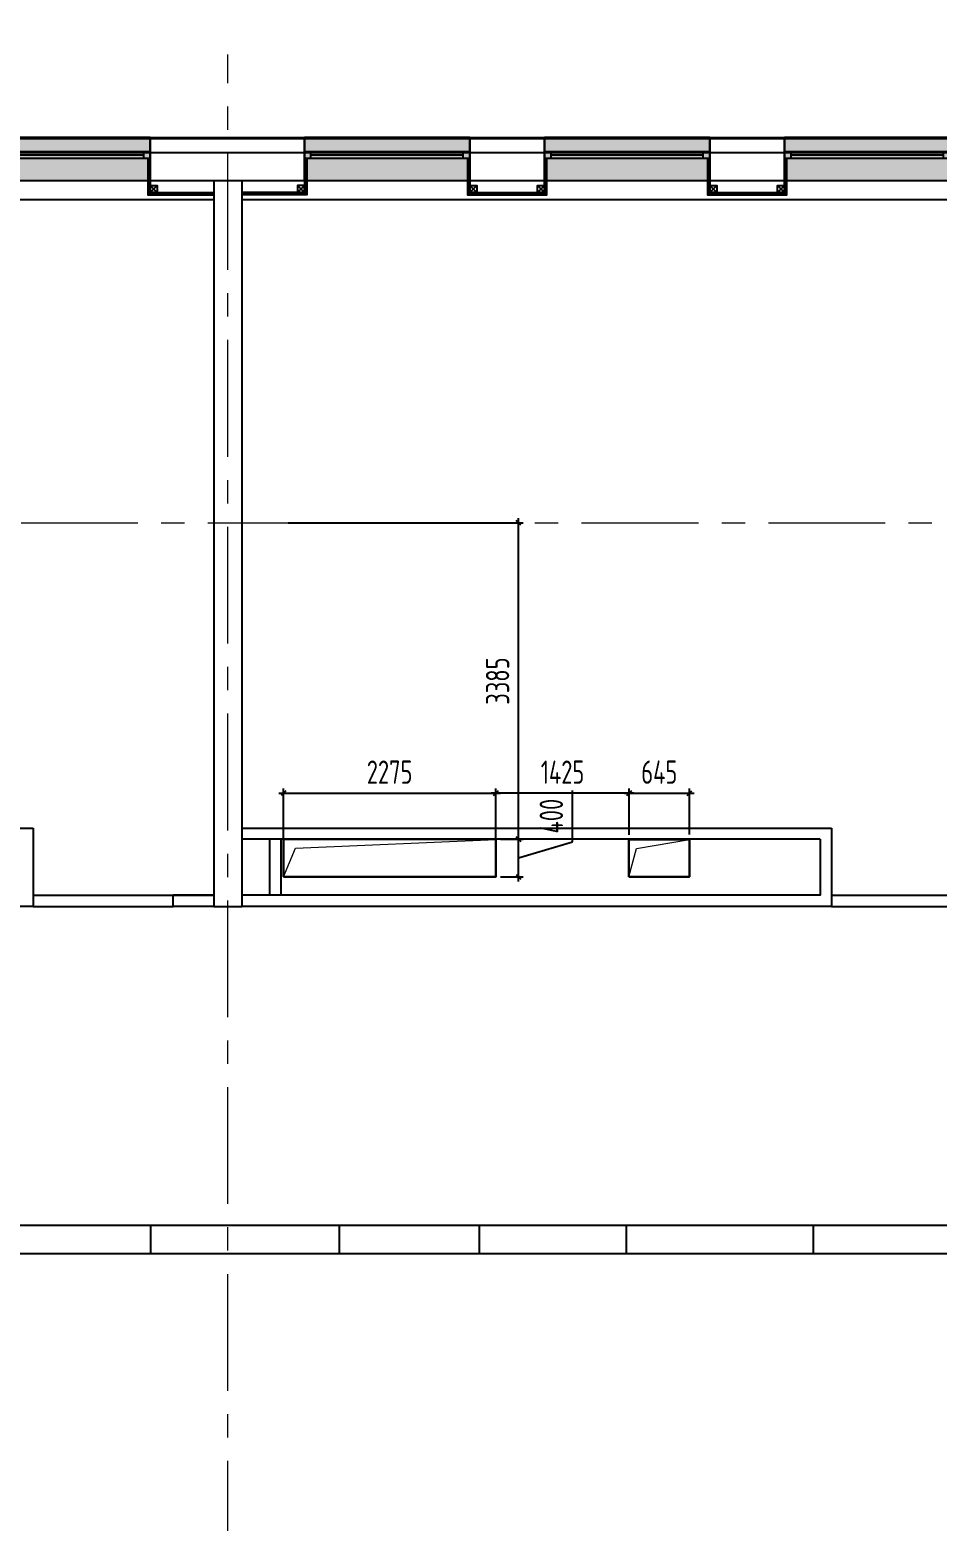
# Model space of a CAD drawing. Header units: millimetres. Extents: x -185251 to 7892985, y -102157 to 319855.
# Drawn here: x -136590 to -126878, y 203982 to 219949 of the extents above; entities that cross this region are included whole.
import ezdxf
from ezdxf import colors
from ezdxf.entities.mleader import LeaderData, LeaderLine
from ezdxf.math import Vec2, Vec3

# ---------------------------------------------------------------- set-up
doc = ezdxf.new("R2010")
doc.units = ezdxf.units.MM
doc.header["$LTSCALE"] = 10
doc.linetypes.add('CENTER', pattern=[2, 1.25, -0.25, 0.25, -0.25])
doc.layers.add('013', color=7, linetype='Continuous', lineweight=13)
doc.layers.add('АР_Оси', color=142, linetype='Continuous', lineweight=9)
doc.layers.add('Архитектура', color=251, linetype='Continuous')
doc.layers.get('0').off()
doc.layers.get('0').freeze()
doc.styles.add('ISOCPEUR', font='isocpeur.TTF', dxfattribs={"width": 0.7})
doc.styles.add('ГОСТ 2.304', font='isocpeur.TTF', dxfattribs={"width": 0.7})
doc.dimstyles.new('СПДС', dxfattribs={"dimscale": 100, "dimtxt": 2.5, "dimasz": 0.5, "dimexe": 0.5, "dimexo": 1, "dimgap": 1, "dimtad": 1, "dimdec": 0, "dimrnd": 5, "dimtxsty": 'ГОСТ 2.304', "dimblk": 'OBLIQUE', "dimcen": 2.5, "dimdle": 0.5, "dimadec": 0, "dimazin": 2, "dimtfac": 0.75, "dimtdec": 0, "dimtmove": 1, "dimatfit": 3, "dimfxl": 1, "dimtolj": 1, "dimarcsym": 1})

# ---------------------------------------------------------------- blocks, each defined once
blk = doc.blocks.new('_DOTSMALL')
at = {"color": 0, "linetype": 'ByBlock', "const_width": 0.5}
blk.add_lwpolyline([(-0.0625, 0, 1), (0.0625, 0, 1)], format="xyb", close=True, dxfattribs=at)
blk = doc.blocks.new('A$Ce02d65bd')
at = {"ltscale": 100}
for points in [[(0, 0), (0, 75), (75, 75), (75, 0), (0, 0)], [(0, 0), (75, 75)], [(0, 75), (75, 0)]]:
    blk.add_lwpolyline(points, dxfattribs=at)
blk = doc.blocks.new('*U105')
at = {"true_color": 0xffffff}
h = blk.add_hatch(color=7, dxfattribs=at)
h.dxf.hatch_style = 1
h.paths.add_polyline_path([(-1770, -240), (0, -240), (0, 220), (-1770, 220)])
at = {"lineweight": 30}
for p, q in [((-1770, -240), (-1770, 220)), ((0, -240), (0, 220))]:
    blk.add_line(p, q, dxfattribs=at)
for p, q in [((0, 220), (-1770, 220)), ((-1770, 70), (0, 70)), ((-1770, 0), (0, 0)), ((-1700, 0), (-1700, 70)), ((-1700, 35), (-70, 35)), ((-70, 0), (-70, 70)), ((-1770, -240), (0, -240)), ((-1770, -240), (-1770, -240)), ((-1770, -240), (-1770, -240)), ((0, -240), (0, -240)), ((0, -240), (0, -240))]:
    blk.add_line(p, q)
blk = doc.blocks.new('_Oblique')
at = {"color": 0, "linetype": 'ByBlock', "lineweight": -2}
blk.add_line((-0.5, -0.5), (0.5, 0.5), dxfattribs=at)
blk = doc.blocks.new('*D596')
at = {"layer": '013', "color": 0, "linetype": 'ByBlock', "lineweight": -2, "transparency": 16777216}
for p, q in [((-133926, 211776), (-131551, 211776)), ((-133876, 210932), (-133876, 211826)), ((-131601, 210932), (-131601, 211826))]:
    blk.add_line(p, q, dxfattribs=at)
at = {"layer": 'Defpoints', "color": 0, "linetype": 'ByBlock', "transparency": 16777216}
for p in [(-131601, 211776), (-133876, 210882), (-131601, 210882)]:
    blk.add_point(p, dxfattribs=at)
at = {"layer": '013', "color": 0, "linetype": 'ByBlock', "lineweight": -2, "transparency": 16777216, "xscale": 50, "yscale": 50, "zscale": 50, "rotation": 180}
blk.add_blockref('_Oblique', (-133876, 211776), dxfattribs=at)
at = {"layer": '013', "color": 0, "linetype": 'ByBlock', "lineweight": -2, "transparency": 16777216, "xscale": 50, "yscale": 50, "zscale": 50}
blk.add_blockref('_Oblique', (-131601, 211776), dxfattribs=at)
at = {"layer": '013', "color": 0, "linetype": 'ByBlock', "transparency": 16777216, "insert": (-132739, 212001), "char_height": 250, "attachment_point": 5, "style": 'ГОСТ 2.304'}
blk.add_mtext('\\A1;2275', dxfattribs=at)
blk = doc.blocks.new('*D597')
at = {"layer": '013', "color": 0, "linetype": 'ByBlock', "lineweight": -2, "transparency": 16777216}
for p, q in [((-130783, 211255), (-130783, 211805)), ((-131551, 211282), (-131308, 211282)), ((-131358, 210832), (-131358, 211332)), ((-131358, 211082), (-130783, 211255)), ((-131551, 210882), (-131308, 210882))]:
    blk.add_line(p, q, dxfattribs=at)
at = {"layer": 'Defpoints', "color": 0, "linetype": 'ByBlock', "transparency": 16777216}
for p in [(-131601, 211282), (-131358, 211282), (-131601, 210882)]:
    blk.add_point(p, dxfattribs=at)
at = {"layer": '013', "color": 0, "linetype": 'ByBlock', "lineweight": -2, "transparency": 16777216, "xscale": 50, "yscale": 50, "zscale": 50}
for p, rotation in [((-131358, 211282), 90), ((-131358, 210882), 270)]:
    blk.add_blockref('_Oblique', p, dxfattribs=dict(at, rotation=rotation))
at = {"layer": '013', "color": 0, "linetype": 'ByBlock', "transparency": 16777216, "insert": (-131008, 211530), "char_height": 250, "attachment_point": 5, "rotation": 90, "style": 'ГОСТ 2.304'}
blk.add_mtext('\\A1;400', dxfattribs=at)
blk = doc.blocks.new('*D598')
at = {"layer": '013', "color": 0, "linetype": 'ByBlock', "lineweight": -2, "transparency": 16777216}
for p, q in [((-130225, 211776), (-129480, 211776)), ((-130175, 211331), (-130175, 211826)), ((-129530, 211332), (-129530, 211826))]:
    blk.add_line(p, q, dxfattribs=at)
at = {"layer": 'Defpoints', "color": 0, "linetype": 'ByBlock', "transparency": 16777216}
for p in [(-129530, 211776), (-130175, 211281), (-129530, 211282)]:
    blk.add_point(p, dxfattribs=at)
at = {"layer": '013', "color": 0, "linetype": 'ByBlock', "lineweight": -2, "transparency": 16777216, "xscale": 50, "yscale": 50, "zscale": 50, "rotation": 180}
blk.add_blockref('_Oblique', (-130175, 211776), dxfattribs=at)
at = {"layer": '013', "color": 0, "linetype": 'ByBlock', "lineweight": -2, "transparency": 16777216, "xscale": 50, "yscale": 50, "zscale": 50}
blk.add_blockref('_Oblique', (-129530, 211776), dxfattribs=at)
at = {"layer": '013', "color": 0, "linetype": 'ByBlock', "transparency": 16777216, "insert": (-129852, 212001), "char_height": 250, "attachment_point": 5, "style": 'ГОСТ 2.304'}
blk.add_mtext('\\A1;645', dxfattribs=at)
blk = doc.blocks.new('*D602')
at = {"layer": '013', "color": 0, "linetype": 'ByBlock', "lineweight": -2, "transparency": 16777216}
for p, q in [((-133826, 214669), (-131308, 214669)), ((-131358, 211232), (-131358, 214719)), ((-131551, 211282), (-131308, 211282))]:
    blk.add_line(p, q, dxfattribs=at)
at = {"layer": 'Defpoints', "color": 0, "linetype": 'ByBlock', "transparency": 16777216}
for p in [(-133876, 214669), (-131358, 214669), (-131601, 211282)]:
    blk.add_point(p, dxfattribs=at)
at = {"layer": '013', "color": 0, "linetype": 'ByBlock', "lineweight": -2, "transparency": 16777216, "xscale": 50, "yscale": 50, "zscale": 50}
for p, rotation in [((-131358, 214669), 90), ((-131358, 211282), 270)]:
    blk.add_blockref('_Oblique', p, dxfattribs=dict(at, rotation=rotation))
at = {"layer": '013', "color": 0, "linetype": 'ByBlock', "transparency": 16777216, "insert": (-131583, 212976), "char_height": 250, "attachment_point": 5, "rotation": 90, "style": 'ГОСТ 2.304'}
blk.add_mtext('\\A1;3385', dxfattribs=at)
blk = doc.blocks.new('*D786')
at = {"layer": '013', "color": 0, "linetype": 'ByBlock', "lineweight": -2, "transparency": 16777216}
for p, q in [((-130125, 211776), (-131651, 211776)), ((-131601, 211331), (-131601, 211826)), ((-130175, 211331), (-130175, 211826))]:
    blk.add_line(p, q, dxfattribs=at)
at = {"layer": 'Defpoints', "color": 0, "linetype": 'ByBlock', "transparency": 16777216}
for p in [(-131601, 211776), (-131601, 211281), (-130175, 211281)]:
    blk.add_point(p, dxfattribs=at)
at = {"layer": '013', "color": 0, "linetype": 'ByBlock', "lineweight": -2, "transparency": 16777216, "xscale": 50, "yscale": 50, "zscale": 50, "rotation": 180}
blk.add_blockref('_Oblique', (-131601, 211776), dxfattribs=at)
at = {"layer": '013', "color": 0, "linetype": 'ByBlock', "lineweight": -2, "transparency": 16777216, "xscale": 50, "yscale": 50, "zscale": 50}
blk.add_blockref('_Oblique', (-130175, 211776), dxfattribs=at)
at = {"layer": '013', "color": 0, "linetype": 'ByBlock', "transparency": 16777216, "insert": (-130888, 212001), "char_height": 250, "attachment_point": 5, "style": 'ГОСТ 2.304'}
blk.add_mtext('\\A1;1425', dxfattribs=at)

msp = doc.modelspace()

# ---------------------------------------------------------------- linework, layer by layer
at = {"layer": '013', "color": 1, "linetype": 'ByBlock', "lineweight": 30}
for points in [[(-133876.5, 210882), (-131601.5, 210882), (-131601.5, 211282), (-133876.5, 211282)], [(-130180, 210881.1), (-129529.9, 210881.1), (-129529.9, 211281.1), (-130180, 211281.1)]]:
    msp.add_lwpolyline(points, close=True, dxfattribs=at)
at = {"layer": '013', "color": 1, "linetype": 'ByBlock'}
for points in [[(-133876.5, 210882), (-133746.9, 211186.2), (-131601.5, 211281.1)], [(-130180, 210881.1), (-130096.8, 211182.1), (-129529.9, 211281.1)]]:
    msp.add_lwpolyline(points, dxfattribs=at)
at = {"layer": 'АР_Оси', "linetype": 'CENTER', "ltscale": 100}
for p, q in [((-134471.3, 185378), (-134471.3, 219685.4)), ((-172683.5, 218334.2), (-98001.7, 218334.2)), ((-172683.5, 214669.2), (-97582.9, 214669.2)), ((-172683.5, 207149.2), (-97582.9, 207149.2))]:
    msp.add_line(p, q, dxfattribs=at)
at = {"layer": 'Архитектура', "lineweight": 25, "transparency": 33554684}
for p, q in [((-151911.3, 218794.2), (-116791.3, 218794.2)), ((-151901.3, 218784.2), (-116801.3, 218784.2)), ((-151751.3, 218634.2), (-116951.3, 218634.2)), ((-151451.3, 218334.2), (-117251.3, 218334.2)), ((-134621.3, 218334.2), (-134621.3, 210563.9)), ((-134321.3, 218334.2), (-134321.4, 210563.9)), ((-142886.3, 218130.7), (-134621.3, 218130.7)), ((-134321.3, 218130.7), (-126076.3, 218130.7)), ((-134021.5, 210683.8), (-134021.5, 211281.9)), ((-133901.5, 210683.8), (-133901.5, 211281.9)), ((-136555, 210683.9), (-135055, 210683.9)), ((-135055, 210683.9), (-134621.3, 210683.9)), ((-128010, 210683.9), (-126510, 210683.9)), ((-136555, 210563.9), (-135055, 210563.9)), ((-134621.3, 210563.9), (-134321.3, 210563.9)), ((-128010, 210563.9), (-126510, 210563.9)), ((-136799.3, 207149.2), (-135299.3, 207149.2)), ((-135299.3, 207149.2), (-133279.3, 207149.2)), ((-135299.3, 207149.2), (-135299.3, 206849.2)), ((-133279.3, 207149.2), (-133279.3, 206849.2)), ((-133279.3, 207149.2), (-131779.3, 207149.2)), ((-131779.3, 207149.2), (-130206.3, 207149.2)), ((-131779.3, 207149.2), (-131779.3, 206849.2)), ((-130206.3, 207149.2), (-130206.3, 206849.2)), ((-130206.3, 207149.2), (-128206.3, 207149.2)), ((-128206.3, 207149.2), (-117251.3, 207149.2)), ((-128206.3, 207149.2), (-128206.3, 206849.2)), ((-136799.3, 206849.2), (-135299.3, 206849.2)), ((-135299.3, 206849.2), (-133279.3, 206849.2)), ((-133279.3, 206849.2), (-131779.3, 206849.2)), ((-131779.3, 206849.2), (-130206.3, 206849.2)), ((-130206.3, 206849.2), (-128206.3, 206849.2)), ((-128206.3, 206849.2), (-121081.3, 206849.2))]:
    msp.add_line(p, q, dxfattribs=at)
for points in [[(-135326.3, 218574.2), (-135326.3, 218183.5), (-134621.3, 218183.5)], [(-135313.8, 218574.2), (-135313.8, 218196), (-134621.3, 218196)], [(-135301.3, 218554.6), (-135301.3, 218208.5), (-134621.3, 218208.5)], [(-133626.3, 218574.2), (-133626.3, 218183.5), (-134321.3, 218183.5)], [(-133638.8, 218574.2), (-133638.8, 218196), (-134321.3, 218196)], [(-133651.3, 218554.6), (-133651.3, 218208.5), (-134321.3, 218208.5)], [(-131906.3, 218574.2), (-131906.3, 218183.5), (-131056.3, 218183.5), (-131056.3, 218574.2)], [(-131893.8, 218574.2), (-131893.8, 218196), (-131068.8, 218196), (-131068.8, 218574.2)], [(-131881.3, 218554.6), (-131881.3, 218208.5), (-131081.3, 218208.5), (-131081.3, 218517)], [(-129336.3, 218574.2), (-129336.3, 218183.5), (-128486.3, 218183.5), (-128486.3, 218574.2)], [(-129323.8, 218574.2), (-129323.8, 218196), (-128498.8, 218196), (-128498.8, 218574.2)], [(-129311.3, 218554.6), (-129311.3, 218208.5), (-128511.3, 218208.5), (-128511.3, 218517)], [(-136554.9, 211402), (-136554.9, 210563.9), (-142886.3, 210563.9)], [(-142886.3, 211402), (-136554.9, 211402)], [(-134321.4, 211402), (-128010, 211402)], [(-128010, 211402), (-128010, 210563.9), (-134321.3, 210563.9)], [(-128550, 211282), (-134321.4, 211282)], [(-128130, 211282), (-128130, 210683.9), (-128640.8, 210683.9)], [(-128130, 211282), (-128582.8, 211282)], [(-135055, 210563.9), (-135055, 210683.9)], [(-134621.3, 210683.9), (-135055, 210683.9)], [(-128550, 210683.9), (-134321.3, 210683.9)], [(-128550, 210683.9), (-134321.3, 210683.9)], [(-133916.5, 210683.8), (-133916.5, 210683.8)], [(-128130, 210683.9), (-128430, 210683.9)], [(-134621.3, 210563.9), (-135055, 210563.9)]]:
    msp.add_lwpolyline(points, dxfattribs=at)

# ---------------------------------------------------------------- block references
for name, p in [('*U105', (-135301.3, 218574.2)), ('*U105', (-131881.3, 218574.2)), ('*U105', (-129311.3, 218574.2)), ('*U105', (-126741.3, 218574.2)), ('A$Ce02d65bd', (-135301.3, 218208.5)), ('A$Ce02d65bd', (-131881.3, 218208.5)), ('A$Ce02d65bd', (-131156.3, 218208.5)), ('A$Ce02d65bd', (-129311.3, 218208.5)), ('A$Ce02d65bd', (-128586.3, 218208.5))]:
    msp.add_blockref(name, p, dxfattribs=at)
at = {"layer": 'Архитектура', "lineweight": 25, "transparency": 33554684, "xscale": -1}
msp.add_blockref('A$Ce02d65bd', (-133651.3, 218208.5), dxfattribs=at)

# ---------------------------------------------------------------- dimensions: what is measured, and where the dimension line sits
at = {"layer": '013', "color": 1, "linetype": 'ByBlock'}
for base, p1, p2, override, picture, middle in [((-131358, 214669.2), (-131601.5, 211282), (-133876.5, 214669.2), {"dimasz": 0.5, "dimexo": 0.5}, '*D602', (-131583, 212975.6)), ((-131358, 211282), (-131601.5, 210882), (-131601.5, 211282), {"dimasz": 0.5, "dimexe": 0.5, "dimexo": 0.5, "dimrnd": 5, "dimdle": 0.5}, '*D597', (-131008, 211354.5))]:
    dim = msp.add_linear_dim(base=base, p1=p1, p2=p2, angle=90, dimstyle='СПДС', override=override, dxfattribs=at)
    dim.commit()
    dim.dimension.update_dxf_attribs({"geometry": picture, "text_midpoint": middle})
for base, p1, p2, picture, middle in [((-131601.5, 211776.4), (-133876.5, 210882), (-131601.5, 210882), '*D596', (-132739, 212001.4)), ((-131601.5, 211776.4), (-130174.8, 211281.1), (-131601.5, 211281.1), '*D786', (-130888.1, 212001.4)), ((-129529.9, 211776.4), (-130174.8, 211281.1), (-129529.9, 211282), '*D598', (-129852.3, 212001.4))]:
    dim = msp.add_linear_dim(base=base, p1=p1, p2=p2, dimstyle='СПДС', override={"dimasz": 0.5, "dimexo": 0.5, "dimrnd": 5}, dxfattribs=at)
    dim.commit()
    dim.dimension.update_dxf_attribs({"geometry": picture, "text_midpoint": middle})

# ---------------------------------------------------------------- leaders
at = {"layer": 'Архитектура', "lineweight": 25, "transparency": 33554684}
ml = msp.add_multileader_mtext('Standard', dxfattribs=at)
ml.set_content('+13,700', color=256, style='ISOCPEUR')
ml.set_leader_properties(color=256, linetype='Continuous', lineweight=-1)
ml.set_arrow_properties(name='DOTSMALL')
ml.build(insert=Vec2(0, 0))
ml.multileader.update_dxf_attribs({"has_text_frame": 1, "text_left_attachment_type": 4, "text_right_attachment_type": 4, "dogleg_length": 100, "arrow_head_size": 180})
ctx = ml.context
ctx.base_point, ctx.char_height, ctx.arrow_head_size, ctx.landing_gap_size, ctx.plane_origin = Vec3(-153128.5, 305780.9), 250, 180, 50, Vec3(-155938.5, 304929.3)
ctx.left_attachment, ctx.right_attachment = 4, 4
notes = []
notes.append((ctx, [(0, (0, 0, 0), (0, 0), (1, 0), 1, [])]))
ctx.mtext.insert, ctx.mtext.width, ctx.mtext.line_spacing_style, ctx.mtext.flow_direction = Vec3(-153078.5, 306114.2), 852.697, 2, 5
ml = msp.add_multileader_mtext('Standard', dxfattribs=at)
ml.set_content('Л.2', color=256, style='ISOCPEUR')
ml.set_leader_properties(color=256, linetype='Continuous', lineweight=-1)
ml.set_arrow_properties(name='DOTSMALL')
ml.build(insert=Vec2(0, 0))
ml.multileader.update_dxf_attribs({"has_text_frame": 1, "text_left_attachment_type": 4, "text_right_attachment_type": 4, "dogleg_length": 100, "arrow_head_size": 180})
ctx = ml.context
ctx.base_point, ctx.char_height, ctx.arrow_head_size, ctx.landing_gap_size, ctx.plane_origin = Vec3(-155818.3, 305092.3, 0), 250, 180, 50, Vec3(-91789.1, 292800.5, 0)
ctx.left_attachment, ctx.right_attachment = 4, 4
notes.append((ctx, [(0, (0, 0, 0), (0, 0), (1, 0), 1, [])]))
ctx.mtext.insert, ctx.mtext.width, ctx.mtext.line_spacing_style, ctx.mtext.flow_direction = Vec3(-155768.3, 305425.7, 0), 852.697, 2, 5
ml = msp.add_multileader_mtext('Standard', dxfattribs=at)
ml.set_content('+15,850', color=256, style='ISOCPEUR')
ml.set_leader_properties(color=256, linetype='Continuous', lineweight=-1)
ml.set_arrow_properties(name='DOTSMALL')
ml.build(insert=Vec2(0, 0))
ml.multileader.update_dxf_attribs({"has_text_frame": 1, "text_left_attachment_type": 4, "text_right_attachment_type": 4, "dogleg_length": 100, "arrow_head_size": 180})
ctx = ml.context
ctx.base_point, ctx.char_height, ctx.arrow_head_size, ctx.landing_gap_size, ctx.plane_origin = Vec3(-153165, 299863.7), 250, 180, 50, Vec3(-154468.2, 298656.1)
ctx.left_attachment, ctx.right_attachment = 4, 4
notes.append((ctx, [(0, (0, 0, 0), (0, 0), (1, 0), 1, [])]))
ctx.mtext.insert, ctx.mtext.width, ctx.mtext.defined_height, ctx.mtext.line_spacing_style, ctx.mtext.flow_direction = Vec3(-153115, 300197), 696.035, 776.5, 2, 5
ml = msp.add_multileader_mtext('Standard', dxfattribs=at)
ml.set_content('+15,850', color=256, style='ISOCPEUR')
ml.set_leader_properties(color=256, linetype='Continuous', lineweight=-1)
ml.set_arrow_properties(name='DOTSMALL')
ml.build(insert=Vec2(0, 0))
ml.multileader.update_dxf_attribs({"has_text_frame": 1, "text_left_attachment_type": 4, "text_right_attachment_type": 4, "dogleg_length": 100, "arrow_head_size": 180})
ctx = ml.context
ctx.base_point, ctx.char_height, ctx.arrow_head_size, ctx.landing_gap_size, ctx.plane_origin = Vec3(-141689.6, 296695.6), 250, 180, 50, Vec3(-140764.6, 294352)
ctx.left_attachment, ctx.right_attachment = 4, 4
notes.append((ctx, [(0, (0, 0, 0), (0, 0), (1, 0), 1, [])]))
ctx.mtext.insert, ctx.mtext.width, ctx.mtext.line_spacing_style, ctx.mtext.flow_direction = Vec3(-141639.6, 297028.9), 852.697, 2, 5
ml = msp.add_multileader_mtext('Standard', dxfattribs=at)
ml.set_content('Л.2', color=256, style='ISOCPEUR')
ml.set_leader_properties(color=256, linetype='Continuous', lineweight=-1)
ml.set_arrow_properties(name='DOTSMALL')
ml.build(insert=Vec2(0, 0))
ml.multileader.update_dxf_attribs({"has_text_frame": 1, "text_left_attachment_type": 4, "text_right_attachment_type": 4, "dogleg_length": 100, "arrow_head_size": 180})
ctx = ml.context
ctx.base_point, ctx.char_height, ctx.arrow_head_size, ctx.landing_gap_size, ctx.plane_origin = Vec3(-155501.4, 214032.7, 0), 250, 180, 50, Vec3(-129706.2, 200566.2, 0)
ctx.left_attachment, ctx.right_attachment = 4, 4
notes.append((ctx, [(0, (0, 0, 0), (0, 0), (1, 0), 1, [])]))
ctx.mtext.insert, ctx.mtext.width, ctx.mtext.line_spacing_style, ctx.mtext.flow_direction = Vec3(-155451.4, 214366, 0), 852.697, 2, 5
ml = msp.add_multileader_mtext('Standard', dxfattribs=at)
ml.set_content('+9,800', color=256, style='ISOCPEUR')
ml.set_leader_properties(color=256, linetype='Continuous', lineweight=-1)
ml.set_arrow_properties(name='DOTSMALL')
ml.build(insert=Vec2(0, 0))
ml.multileader.update_dxf_attribs({"has_text_frame": 1, "text_left_attachment_type": 4, "text_right_attachment_type": 4, "dogleg_length": 100, "arrow_head_size": 180})
ctx = ml.context
ctx.base_point, ctx.char_height, ctx.arrow_head_size, ctx.landing_gap_size, ctx.plane_origin = Vec3(-152582.7, 213955.7), 250, 180, 50, Vec3(-155731.7, 213023.6)
ctx.left_attachment, ctx.right_attachment = 4, 4
notes.append((ctx, [(0, (0, 0, 0), (0, 0), (1, 0), 1, [])]))
ctx.mtext.insert, ctx.mtext.width, ctx.mtext.line_spacing_style, ctx.mtext.flow_direction = Vec3(-152532.7, 214289), 852.697, 2, 5
ml = msp.add_multileader_mtext('Standard', dxfattribs=at)
ml.set_content('+11,750', color=256, style='ISOCPEUR')
ml.set_leader_properties(color=256, linetype='Continuous', lineweight=-1)
ml.set_arrow_properties(name='DOTSMALL')
ml.build(insert=Vec2(0, 0))
ml.multileader.update_dxf_attribs({"has_text_frame": 1, "text_left_attachment_type": 4, "text_right_attachment_type": 4, "dogleg_length": 100, "arrow_head_size": 180})
ctx = ml.context
ctx.base_point, ctx.char_height, ctx.arrow_head_size, ctx.landing_gap_size, ctx.plane_origin = Vec3(-155526.1, 207799.1), 250, 180, 50, Vec3(-154118.5, 206726)
ctx.left_attachment, ctx.right_attachment = 4, 4
notes.append((ctx, [(0, (0, 0, 0), (0, 0), (1, 0), 1, [])]))
ctx.mtext.insert, ctx.mtext.width, ctx.mtext.defined_height, ctx.mtext.line_spacing_style, ctx.mtext.flow_direction = Vec3(-155476.1, 208132.4), 696.035, 912.5, 2, 5
for ctx, leaders in notes:
    for number, flags, end, landing, length, lines in leaders:
        leader = LeaderData()
        leader.index, (leader.has_last_leader_line, leader.has_dogleg_vector, leader.attachment_direction) = number, flags
        leader.last_leader_point, leader.dogleg_vector, leader.dogleg_length = Vec3(end), Vec3(landing), length
        for number, points, colour, breaks in lines:
            line = LeaderLine()
            line.index, line.vertices, line.color, line.breaks = number, Vec3.list(points), colors.encode_raw_color(colour), breaks
            leader.lines.append(line)
        ctx.leaders.append(leader)

doc.saveas('drawing.dxf')
